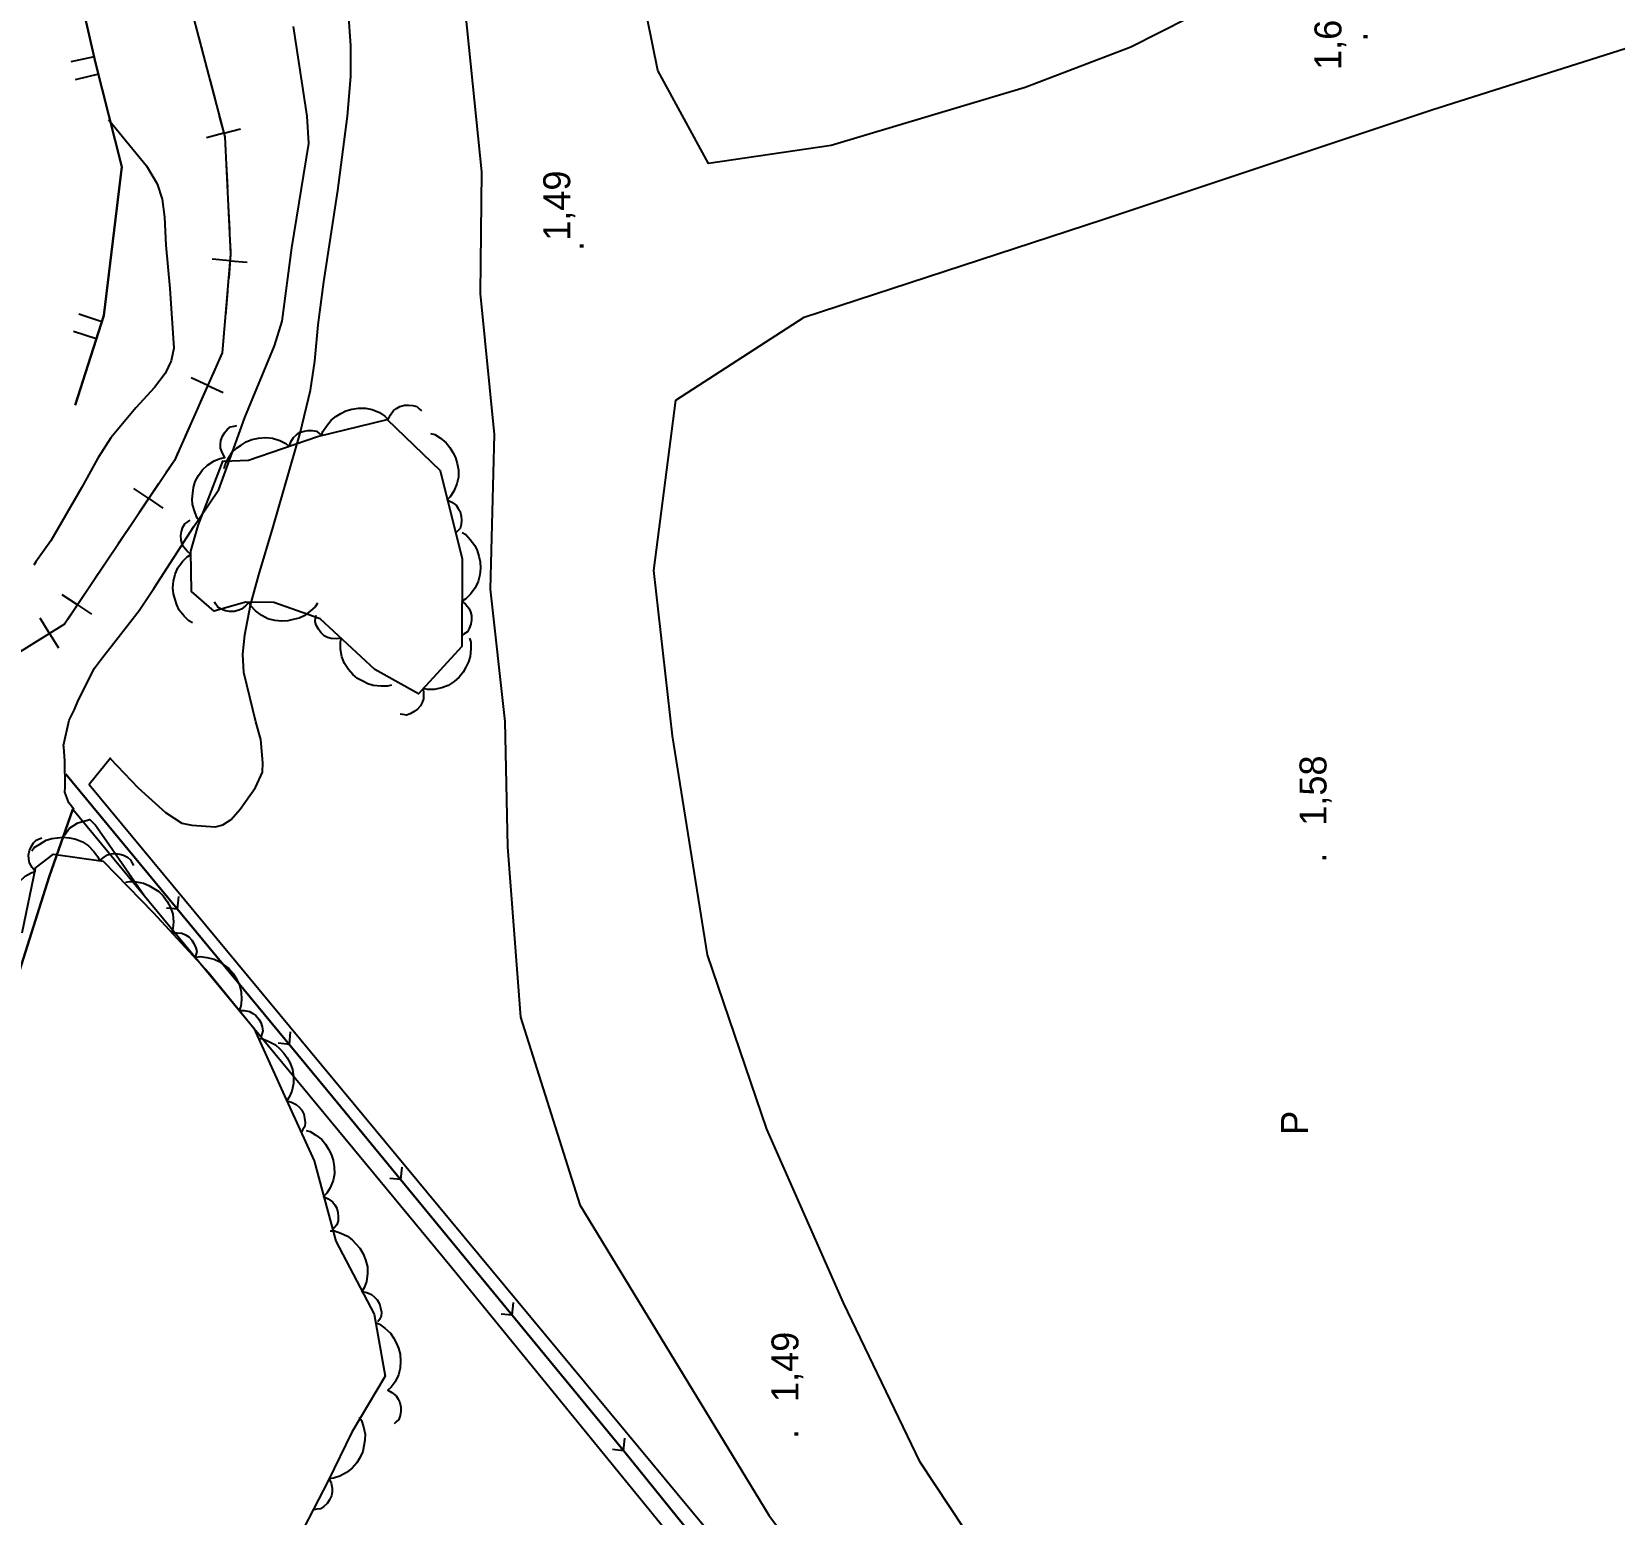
# Model space of a CAD drawing. Extents: x 747954 to 748544, y 4317181 to 4318208.
# Drawn here: x 748035.3 to 748123.3, y 4317333.8 to 4317416.2 of the extents above; entities that cross this region are included whole.
import ezdxf

# ---------------------------------------------------------------- set-up
doc = ezdxf.new("R2010")
doc.units = 0
doc.linetypes.add('DASHED', pattern=[0])
doc.layers.get('0').update_dxf_attribs({"linetype": 'CONTINUOUS'})
for name, color, linetype in [('1', 7, 'CONTINUOUS'), ('11', 7, 'CONTINUOUS'), ('22', 7, 'CONTINUOUS'), ('27', 7, 'CONTINUOUS'), ('36', 7, 'CONTINUOUS'), ('44', 7, 'CONTINUOUS'), ('48', 7, 'CONTINUOUS'), ('53', 7, 'CONTINUOUS'), ('56', 7, 'CONTINUOUS'), ('PATTERN_CLASS', 7, 'CONTINUOUS')]:
    doc.layers.add(name, color=color, linetype=linetype)

msp = doc.modelspace()

# ---------------------------------------------------------------- linework, layer by layer
at = {"layer": '1', "color": 0, "linetype": 'CONTINUOUS'}
for p, q in [((748038.78, 4317414.85), (748037.48, 4317414.56)), ((748039.02, 4317413.89), (748037.73, 4317413.56)), ((748039.2, 4317400.12), (748037.93, 4317400.53)), ((748038.9, 4317399.17), (748037.63, 4317399.58))]:
    msp.add_line(p, q, dxfattribs=at)
for points in [[(748037.64, 4317419.86), (748038.86, 4317414.51), (748040.32, 4317408.73), (748039.31, 4317400.46), (748037.72, 4317395.48)], [(748039.68, 4317375.85), (748039.68, 4317375.85), (748038.51, 4317374.38), (748057.91, 4317350.98), (748092.71, 4317309.04), (748119.22, 4317277.94)], [(748037.6, 4317373.01), (748036.27, 4317369.26), (748027.61, 4317341.82), (748020.6, 4317311.78), (748018.58, 4317306.15), (748016.61, 4317302.12), (748014.4, 4317298.69), (748012, 4317295.66), (748009.44, 4317293), (748006.4, 4317290.6), (748002.58, 4317288.35), (748000, 4317287.17)], [(748037.6, 4317373.01), (748058.56, 4317347.67), (748076.95, 4317325.13), (748098.45, 4317299.35), (748117.56, 4317276.71)]]:
    msp.add_lwpolyline(points, dxfattribs=at)
at = {"layer": '11', "color": 0, "linetype": 'DASHED'}
for points in [[(748096.43, 4317415.39), (748090.55, 4317413.14), (748079.75, 4317409.92), (748072.93, 4317408.91), (748070.13, 4317414.08), (748068.03, 4317424.44)], [(748145.32, 4317293.32), (748144.52, 4317292.64), (748137.21, 4317291.07), (748129.63, 4317291.34), (748120.88, 4317294.98), (748114.17, 4317301.78), (748106.17, 4317309.94), (748098.62, 4317317.89), (748091.19, 4317326.91), (748084.71, 4317336.71), (748080.44, 4317345.57), (748076.18, 4317355.23), (748072.89, 4317364.92), (748070.94, 4317377.1), (748069.9, 4317386.29), (748071.13, 4317395.75), (748078.26, 4317400.38), (748094.87, 4317405.8), (748113.16, 4317411.9), (748136.64, 4317419.36)], [(748104.37, 4317419.42), (748096.43, 4317415.39)], [(748059.41, 4317417.37), (748060.31, 4317408.46), (748060.25, 4317401.69), (748061.03, 4317393.84), (748060.79, 4317385.25), (748061.61, 4317377.89), (748061.77, 4317370.92), (748062.48, 4317361.46), (748065.79, 4317351.02), (748076.3, 4317333.76), (748083.98, 4317323.42), (748094.11, 4317310.53), (748105.46, 4317298.15), (748115.29, 4317286.39), (748120.03, 4317281.4), (748121.53, 4317279.8), (748122.12, 4317278.94), (748119.86, 4317277.48), (748117.08, 4317275.81)]]:
    msp.add_lwpolyline(points, dxfattribs=at)
at = {"layer": '22', "color": 0, "linetype": 'CONTINUOUS'}
for points in [[(748037.65, 4317373.01), (748037.65, 4317373.01), (748037.38, 4317373.36), (748037.15, 4317373.96), (748037.16, 4317374.26), (748037.15, 4317375.71), (748037.09, 4317376.46), (748037.08, 4317376.56), (748037.39, 4317377.96), (748037.69, 4317378.56), (748037.9, 4317379.06), (748038.8, 4317380.85), (748039.24, 4317381.44), (748039.72, 4317382.06), (748041.29, 4317384.07), (748041.58, 4317384.5), (748042.1, 4317385.29), (748044.32, 4317388.73), (748044.6, 4317389.14), (748045.72, 4317390.79), (748046.55, 4317393.09), (748046.9, 4317394.07), (748047.16, 4317394.8), (748048.8, 4317398.77), (748049.23, 4317400.15), (748049.78, 4317404.23), (748050.72, 4317410.03), (748050.62, 4317411.55), (748049.86, 4317416.53)], [(748039.58, 4317411.36), (748041.69, 4317408.78), (748042.28, 4317407.79), (748042.56, 4317406.94), (748042.7, 4317405.94), (748042.77, 4317404.37), (748042.98, 4317401.96), (748043.21, 4317398.64), (748043.06, 4317397.94), (748042.72, 4317397.23), (748042.14, 4317396.46), (748041.09, 4317395.33), (748039.71, 4317393.66), (748038.98, 4317392.53), (748038.07, 4317390.88), (748036.38, 4317387.94), (748035.53, 4317386.77), (748035.43, 4317386.58)]]:
    msp.add_lwpolyline(points, dxfattribs=at)
at = {"layer": '27', "color": 0, "linetype": 'CONTINUOUS'}
for p, q in [((748043.42, 4317367.46), (748043.49, 4317368.16)), ((748043.42, 4317367.46), (748042.81, 4317367.51)), ((748049.64, 4317359.94), (748049.7, 4317360.64)), ((748049.64, 4317359.94), (748049.02, 4317360)), ((748055.83, 4317352.42), (748055.9, 4317353.12)), ((748055.83, 4317352.42), (748055.22, 4317352.48)), ((748062.02, 4317344.88), (748062.09, 4317345.58)), ((748062.02, 4317344.88), (748061.41, 4317344.94)), ((748068.21, 4317337.35), (748067.6, 4317337.41)), ((748068.21, 4317337.35), (748068.28, 4317338.05))]:
    msp.add_line(p, q, dxfattribs=at)
msp.add_lwpolyline([(748037.21, 4317374.97), (748052.06, 4317357.01), (748068.28, 4317337.27), (748083.33, 4317318.63), (748095.15, 4317303.48), (748106.78, 4317289.92), (748118.18, 4317277.3)], dxfattribs=at)
at = {"layer": '44', "color": 0, "linetype": 'CONTINUOUS'}
for points in [[(748039.67, 4317375.83), (748041.23, 4317374.21), (748042.75, 4317372.83), (748043.66, 4317372.23), (748044.21, 4317372.13), (748045.5, 4317372.04), (748045.94, 4317372.14), (748046.4, 4317372.44), (748046.89, 4317373.01), (748047.76, 4317374.23), (748048.14, 4317375.07), (748048.16, 4317375.59), (748048.04, 4317376.89), (748047.77, 4317377.88), (748047.11, 4317380.62), (748047.05, 4317381.64), (748047.16, 4317382.71), (748047.47, 4317384.36), (748047.93, 4317386.05), (748048.74, 4317388.71), (748050.23, 4317393.92), (748050.81, 4317396.32), (748051.05, 4317397.92), (748051.23, 4317399.94), (748051.55, 4317402.34), (748052.32, 4317407.42), (748052.87, 4317411.55), (748053.05, 4317413.75), (748053.05, 4317415.46), (748052.92, 4317417.31)], [(748037.13, 4317371.57), (748037.14, 4317371.58), (748037.41, 4317371.96), (748037.87, 4317372.25), (748038.54, 4317372.44), (748038.85, 4317372.13), (748039.46, 4317371.25), (748041.58, 4317368.2)]]:
    msp.add_lwpolyline(points, dxfattribs=at)
at = {"layer": '53', "color": 0, "linetype": 'CONTINUOUS'}
for points in [[(748051.43, 4317393.79), (748051.5, 4317394.01), (748051.7, 4317394.32), (748051.96, 4317394.65), (748052.21, 4317394.84), (748052.49, 4317395.01), (748052.77, 4317395.16), (748053.1, 4317395.26), (748053.47, 4317395.31), (748053.86, 4317395.32), (748054.24, 4317395.24), (748054.65, 4317395.07), (748054.95, 4317394.86), (748055.13, 4317394.69), (748055.25, 4317394.94), (748055.42, 4317395.18), (748055.6, 4317395.3), (748055.78, 4317395.41), (748056.03, 4317395.47), (748056.25, 4317395.48), (748056.5, 4317395.46), (748056.72, 4317395.4), (748056.86, 4317395.27), (748056.98, 4317395.16)], [(748044.65, 4317389.02), (748044.51, 4317389.2), (748044.37, 4317389.55), (748044.25, 4317389.95), (748044.23, 4317390.26), (748044.26, 4317390.59), (748044.3, 4317390.9), (748044.4, 4317391.24), (748044.58, 4317391.57), (748044.8, 4317391.89), (748045.08, 4317392.15), (748045.45, 4317392.39), (748045.79, 4317392.52), (748046.04, 4317392.57), (748045.91, 4317392.81), (748045.81, 4317393.09), (748045.81, 4317393.3), (748045.82, 4317393.51), (748045.92, 4317393.75), (748046.03, 4317393.94), (748046.19, 4317394.14), (748046.37, 4317394.27), (748046.56, 4317394.32), (748046.72, 4317394.35)], [(748046.01, 4317391.96), (748046.06, 4317392.18), (748046.23, 4317392.51), (748046.46, 4317392.86), (748046.7, 4317393.08), (748046.96, 4317393.26), (748047.23, 4317393.44), (748047.55, 4317393.57), (748047.91, 4317393.65), (748048.3, 4317393.69), (748048.69, 4317393.64), (748049.1, 4317393.51), (748049.43, 4317393.34), (748049.62, 4317393.18), (748049.72, 4317393.44), (748049.87, 4317393.69), (748050.03, 4317393.83), (748050.2, 4317393.95), (748050.45, 4317394.03), (748050.67, 4317394.07), (748050.92, 4317394.07), (748051.14, 4317394.03), (748051.3, 4317393.9), (748051.42, 4317393.81)], [(748057.49, 4317393.91), (748057.72, 4317393.84), (748058.03, 4317393.64), (748058.36, 4317393.38), (748058.55, 4317393.13), (748058.72, 4317392.85), (748058.87, 4317392.57), (748058.97, 4317392.24), (748059.03, 4317391.87), (748059.03, 4317391.48), (748058.95, 4317391.1), (748058.78, 4317390.69), (748058.58, 4317390.39), (748058.41, 4317390.21), (748058.66, 4317390.09), (748058.9, 4317389.92), (748059.02, 4317389.74), (748059.13, 4317389.56), (748059.19, 4317389.31), (748059.21, 4317389.09), (748059.19, 4317388.84), (748059.13, 4317388.63), (748058.99, 4317388.48), (748058.88, 4317388.36)], [(748044.24, 4317383.37), (748044.04, 4317383.49), (748043.78, 4317383.75), (748043.51, 4317384.08), (748043.38, 4317384.37), (748043.28, 4317384.67), (748043.19, 4317384.98), (748043.16, 4317385.33), (748043.2, 4317385.7), (748043.28, 4317386.08), (748043.44, 4317386.44), (748043.69, 4317386.79), (748043.96, 4317387.05), (748044.16, 4317387.18), (748043.95, 4317387.36), (748043.76, 4317387.58), (748043.67, 4317387.77), (748043.61, 4317387.97), (748043.6, 4317388.23), (748043.64, 4317388.45), (748043.71, 4317388.69), (748043.82, 4317388.89), (748043.98, 4317389), (748044.11, 4317389.09)], [(748059.24, 4317388.4), (748059.44, 4317388.28), (748059.69, 4317388.01), (748059.95, 4317387.68), (748060.08, 4317387.39), (748060.17, 4317387.08), (748060.25, 4317386.77), (748060.27, 4317386.42), (748060.23, 4317386.05), (748060.14, 4317385.67), (748059.97, 4317385.32), (748059.71, 4317384.97), (748059.44, 4317384.72), (748059.23, 4317384.59), (748059.43, 4317384.41), (748059.62, 4317384.19), (748059.7, 4317383.99), (748059.76, 4317383.79), (748059.76, 4317383.53), (748059.72, 4317383.31), (748059.64, 4317383.07), (748059.53, 4317382.88), (748059.36, 4317382.77), (748059.23, 4317382.68)], [(748051.19, 4317384.47), (748051.06, 4317384.27), (748050.79, 4317384.02), (748050.46, 4317383.77), (748050.17, 4317383.64), (748049.85, 4317383.56), (748049.54, 4317383.48), (748049.19, 4317383.46), (748048.82, 4317383.51), (748048.44, 4317383.6), (748048.1, 4317383.78), (748047.75, 4317384.04), (748047.5, 4317384.32), (748047.38, 4317384.53), (748047.19, 4317384.32), (748046.97, 4317384.13), (748046.77, 4317384.06), (748046.57, 4317384), (748046.31, 4317384), (748046.09, 4317384.04), (748045.85, 4317384.13), (748045.66, 4317384.24), (748045.55, 4317384.41), (748045.47, 4317384.54)], [(748055.32, 4317379.92), (748055.09, 4317379.86), (748054.72, 4317379.86), (748054.3, 4317379.89), (748054, 4317379.99), (748053.71, 4317380.14), (748053.43, 4317380.29), (748053.16, 4317380.51), (748052.92, 4317380.79), (748052.7, 4317381.12), (748052.56, 4317381.48), (748052.48, 4317381.91), (748052.48, 4317382.28), (748052.52, 4317382.52), (748052.25, 4317382.49), (748051.96, 4317382.5), (748051.76, 4317382.57), (748051.57, 4317382.66), (748051.38, 4317382.84), (748051.25, 4317383.02), (748051.12, 4317383.24), (748051.06, 4317383.45), (748051.09, 4317383.65), (748051.12, 4317383.81)], [(748059.65, 4317382.52), (748059.72, 4317382.3), (748059.72, 4317381.93), (748059.69, 4317381.51), (748059.59, 4317381.21), (748059.44, 4317380.92), (748059.29, 4317380.64), (748059.07, 4317380.36), (748058.79, 4317380.12), (748058.47, 4317379.9), (748058.11, 4317379.76), (748057.68, 4317379.67), (748057.31, 4317379.67), (748057.07, 4317379.72), (748057.1, 4317379.44), (748057.09, 4317379.15), (748057.02, 4317378.95), (748056.93, 4317378.76), (748056.75, 4317378.57), (748056.57, 4317378.44), (748056.35, 4317378.31), (748056.14, 4317378.25), (748055.94, 4317378.28), (748055.79, 4317378.3)], [(748034.71, 4317365.84), (748034.54, 4317365.99), (748034.35, 4317366.31), (748034.16, 4317366.69), (748034.09, 4317367), (748034.07, 4317367.32), (748034.05, 4317367.64), (748034.1, 4317367.98), (748034.22, 4317368.34), (748034.39, 4317368.69), (748034.62, 4317369), (748034.95, 4317369.29), (748035.27, 4317369.48), (748035.5, 4317369.56), (748035.33, 4317369.78), (748035.19, 4317370.04), (748035.15, 4317370.25), (748035.13, 4317370.46), (748035.19, 4317370.71), (748035.27, 4317370.92), (748035.4, 4317371.14), (748035.55, 4317371.3), (748035.73, 4317371.37), (748035.88, 4317371.43)], [(748035.31, 4317370.7), (748035.45, 4317370.88), (748035.76, 4317371.08), (748036.12, 4317371.29), (748036.43, 4317371.38), (748036.75, 4317371.43), (748037.06, 4317371.46), (748037.41, 4317371.43), (748037.77, 4317371.34), (748038.14, 4317371.2), (748038.46, 4317370.98), (748038.77, 4317370.67), (748038.98, 4317370.37), (748039.08, 4317370.14), (748039.28, 4317370.32), (748039.53, 4317370.48), (748039.74, 4317370.53), (748039.95, 4317370.56), (748040.2, 4317370.52), (748040.42, 4317370.45), (748040.64, 4317370.34), (748040.81, 4317370.2), (748040.9, 4317370.02), (748040.97, 4317369.88)], [(748040.52, 4317368.95), (748040.75, 4317369), (748041.12, 4317368.97), (748041.53, 4317368.9), (748041.82, 4317368.78), (748042.1, 4317368.61), (748042.37, 4317368.44), (748042.62, 4317368.19), (748042.84, 4317367.89), (748043.03, 4317367.55), (748043.15, 4317367.18), (748043.19, 4317366.75), (748043.16, 4317366.38), (748043.1, 4317366.14), (748043.37, 4317366.15), (748043.66, 4317366.12), (748043.86, 4317366.03), (748044.04, 4317365.92), (748044.21, 4317365.73), (748044.33, 4317365.54), (748044.44, 4317365.31), (748044.48, 4317365.1), (748044.43, 4317364.9), (748044.4, 4317364.75)], [(748044.45, 4317364.79), (748044.68, 4317364.82), (748045.05, 4317364.77), (748045.46, 4317364.68), (748045.74, 4317364.54), (748046.01, 4317364.35), (748046.26, 4317364.16), (748046.5, 4317363.9), (748046.7, 4317363.59), (748046.87, 4317363.24), (748046.96, 4317362.86), (748046.98, 4317362.42), (748046.93, 4317362.06), (748046.85, 4317361.83), (748047.12, 4317361.82), (748047.41, 4317361.77), (748047.6, 4317361.66), (748047.77, 4317361.55), (748047.93, 4317361.34), (748048.04, 4317361.15), (748048.13, 4317360.91), (748048.16, 4317360.69), (748048.1, 4317360.5), (748048.06, 4317360.35)], [(748047.92, 4317360.27), (748048.15, 4317360.24), (748048.49, 4317360.1), (748048.87, 4317359.91), (748049.11, 4317359.7), (748049.32, 4317359.45), (748049.52, 4317359.2), (748049.68, 4317358.89), (748049.8, 4317358.54), (748049.87, 4317358.16), (748049.86, 4317357.77), (748049.77, 4317357.34), (748049.63, 4317357), (748049.49, 4317356.8), (748049.76, 4317356.72), (748050.02, 4317356.6), (748050.18, 4317356.45), (748050.32, 4317356.29), (748050.43, 4317356.06), (748050.48, 4317355.84), (748050.51, 4317355.59), (748050.49, 4317355.37), (748050.38, 4317355.2), (748050.3, 4317355.06)], [(748050.57, 4317355.16), (748050.79, 4317355.09), (748051.1, 4317354.9), (748051.44, 4317354.65), (748051.64, 4317354.4), (748051.81, 4317354.12), (748051.96, 4317353.84), (748052.07, 4317353.51), (748052.13, 4317353.14), (748052.14, 4317352.75), (748052.07, 4317352.37), (748051.9, 4317351.97), (748051.71, 4317351.66), (748051.54, 4317351.48), (748051.79, 4317351.36), (748052.03, 4317351.19), (748052.16, 4317351.02), (748052.27, 4317350.84), (748052.33, 4317350.59), (748052.35, 4317350.37), (748052.34, 4317350.12), (748052.28, 4317349.9), (748052.14, 4317349.75), (748052.04, 4317349.63)], [(748051.91, 4317349.58), (748052.14, 4317349.57), (748052.49, 4317349.44), (748052.87, 4317349.27), (748053.12, 4317349.08), (748053.34, 4317348.84), (748053.56, 4317348.61), (748053.74, 4317348.3), (748053.87, 4317347.96), (748053.97, 4317347.58), (748053.98, 4317347.19), (748053.92, 4317346.76), (748053.79, 4317346.41), (748053.67, 4317346.2), (748053.94, 4317346.14), (748054.21, 4317346.03), (748054.37, 4317345.89), (748054.52, 4317345.74), (748054.64, 4317345.51), (748054.7, 4317345.3), (748054.75, 4317345.05), (748054.74, 4317344.83), (748054.64, 4317344.65), (748054.56, 4317344.51)], [(748054.43, 4317344.47), (748054.64, 4317344.39), (748054.94, 4317344.16), (748055.25, 4317343.89), (748055.43, 4317343.63), (748055.58, 4317343.34), (748055.71, 4317343.05), (748055.8, 4317342.71), (748055.82, 4317342.33), (748055.8, 4317341.94), (748055.7, 4317341.57), (748055.51, 4317341.18), (748055.29, 4317340.88), (748055.1, 4317340.72), (748055.34, 4317340.58), (748055.57, 4317340.4), (748055.68, 4317340.21), (748055.78, 4317340.03), (748055.83, 4317339.77), (748055.83, 4317339.55), (748055.79, 4317339.3), (748055.72, 4317339.09), (748055.57, 4317338.95), (748055.46, 4317338.84)], [(748053.51, 4317339.22), (748053.64, 4317339.02), (748053.75, 4317338.67), (748053.84, 4317338.26), (748053.83, 4317337.94), (748053.77, 4317337.62), (748053.71, 4317337.31), (748053.57, 4317336.99), (748053.38, 4317336.67), (748053.13, 4317336.37), (748052.82, 4317336.13), (748052.44, 4317335.93), (748052.09, 4317335.82), (748051.84, 4317335.79), (748051.95, 4317335.54), (748052.02, 4317335.26), (748052.01, 4317335.05), (748051.98, 4317334.84), (748051.86, 4317334.61), (748051.73, 4317334.42), (748051.55, 4317334.24), (748051.37, 4317334.12), (748051.17, 4317334.1), (748051.01, 4317334.07)]]:
    msp.add_lwpolyline(points, dxfattribs=at)
at = {"layer": '56', "color": 0, "linetype": 'CONTINUOUS'}
for p, q in [((748044.62, 4317415.83), (748044.96, 4317414.55)), ((748045.21, 4317413.58), (748045.55, 4317412.3)), ((748045.99, 4317410.61), (748045.02, 4317410.35)), ((748045.99, 4317410.61), (748046.91, 4317410.85)), ((748046.12, 4317408.89), (748046.19, 4317407.58)), ((748046.24, 4317406.57), (748046.3, 4317405.25)), ((748046.34, 4317403.51), (748045.34, 4317403.59)), ((748046.34, 4317403.51), (748047.28, 4317403.43)), ((748046.19, 4317401.79), (748046.08, 4317400.48)), ((748045.49, 4317397.47), (748044.7, 4317395.69)), ((748045.1, 4317396.58), (748044.18, 4317396.99)), ((748045.1, 4317396.58), (748045.96, 4317396.19)), ((748044.39, 4317395), (748043.86, 4317393.8)), ((748042.36, 4317391.1), (748041.27, 4317389.48)), ((748041.82, 4317390.29), (748040.98, 4317390.85)), ((748041.82, 4317390.29), (748042.6, 4317389.76)), ((748040.85, 4317388.85), (748040.12, 4317387.76)), ((748039.56, 4317386.92), (748038.82, 4317385.83)), ((748037.85, 4317384.37), (748037.01, 4317384.93)), ((748038.39, 4317385.18), (748037.31, 4317383.56)), ((748037.85, 4317384.37), (748038.63, 4317383.85)), ((748037.13, 4317383.3), (748035.47, 4317382.27)), ((748036.3, 4317382.78), (748035.77, 4317383.64)), ((748036.3, 4317382.78), (748036.8, 4317381.98))]:
    msp.add_line(p, q, dxfattribs=at)
for points in [[(748045.74, 4317411.55), (748046.05, 4317410.39), (748046.09, 4317409.64)], [(748046.34, 4317404.48), (748046.37, 4317403.87), (748046.26, 4317402.54)], [(748045.99, 4317399.47), (748045.9, 4317398.38), (748045.81, 4317398.18)], [(748043.45, 4317392.88), (748043.24, 4317392.41), (748042.79, 4317391.74)]]:
    msp.add_lwpolyline(points, dxfattribs=at)
at = {"layer": 'PATTERN_CLASS', "color": 0, "linetype": 'CONTINUOUS'}
for points in [[(748037.72, 4317395.48), (748039.31, 4317400.46), (748040.32, 4317408.73), (748038.86, 4317414.51), (748037.64, 4317419.86)], [(748043.86, 4317418.72), (748046.05, 4317410.39), (748046.37, 4317403.87), (748045.9, 4317398.38), (748043.24, 4317392.41), (748037.13, 4317383.3)], [(748045.96, 4317392.4), (748045.98, 4317392.36), (748047.37, 4317392.42), (748051.2, 4317393.73), (748055.08, 4317394.69), (748058.01, 4317391.85), (748059.24, 4317386.94), (748059.23, 4317382.06), (748056.81, 4317379.42), (748054.39, 4317380.78), (748051.35, 4317383.59), (748048.77, 4317384.5), (748047.19, 4317384.52), (748045.45, 4317384.03), (748044.2, 4317385.11), (748044.15, 4317387.37), (748044.56, 4317388.79), (748045.96, 4317392.4)], [(748037.13, 4317383.3), (748029.56, 4317378.59), (748020.05, 4317369.34), (748004.29, 4317357.38), (748000, 4317354.13)], [(748118.18, 4317277.3), (748106.78, 4317289.92), (748095.15, 4317303.48), (748083.33, 4317318.63), (748068.28, 4317337.27), (748052.06, 4317357.01), (748037.21, 4317374.97)], [(748000, 4317287.17), (748002.58, 4317288.35), (748006.4, 4317290.6), (748009.44, 4317293), (748012, 4317295.66), (748014.4, 4317298.69), (748016.61, 4317302.12), (748018.58, 4317306.15), (748020.6, 4317311.78), (748027.61, 4317341.82), (748036.27, 4317369.26), (748037.6, 4317373.01)], [(748034.77, 4317366.14), (748035.54, 4317369.81)], [(748035.54, 4317369.81), (748035.58, 4317369.8), (748036.52, 4317370.52), (748039.29, 4317370.12), (748042.07, 4317367.27), (748045.16, 4317363.92), (748047.66, 4317360.84), (748049.28, 4317357.29), (748051.02, 4317353.46), (748052.21, 4317349), (748054.34, 4317344.94), (748054.97, 4317341.5), (748053.1, 4317338.37), (748051.79, 4317335.67), (748049.88, 4317331.98)]]:
    msp.add_lwpolyline(points, dxfattribs=at)

# ---------------------------------------------------------------- texts
at = {"layer": '36', "color": 0, "linetype": 'CONTINUOUS'}
msp.add_text('P', height=1.5, rotation=90, dxfattribs=at).set_placement((748106.27, 4317354.91))
at = {"layer": '48', "color": 0, "linetype": 'CONTINUOUS'}
for s, p in [(' 1,68', (748108.13, 4317413.56)), ('.', (748109.59, 4317415.69)), (' 1,49', (748065.25, 4317404.06)), ('.', (748066, 4317404.05)), (' 1,58', (748107.3, 4317371.54)), ('.', (748107.3, 4317370.04)), (' 1,49', (748077.94, 4317339.5)), ('.', (748077.94, 4317338))]:
    msp.add_text(s, height=1.5, rotation=90, dxfattribs=at).set_placement(p)

# ---------------------------------------------------------------- meshes
at = {"color": 0, "linetype": 'CONTINUOUS'}
mesh = msp.add_polyface(dxfattribs=at)
corners = [(747954.5, 4317181), (747954.5, 4317181), (747954.5, 4317371.962), (748262.5, 4317181), (747954.5, 4317546.493), (748544, 4317181), (747954.5, 4318207.5), (748544, 4317842.007), (748544, 4318207.5)]
mesh.append_faces([[corners[k] for k in face] for face in [(0, 1, 3, 2), (2, 3, 5, 4), (4, 5, 7, 6), (6, 7, 8, 8)]], dxfattribs={"vtx0": -1, "vtx2": -1, "color": 0})
mesh = msp.add_polyface(dxfattribs=at)
corners = [(747964.5, 4317191), (747964.5, 4317191), (747964.5, 4317375.762), (748262.5, 4317191), (747964.5, 4317544.093), (748534, 4317191), (747964.5, 4318011), (748534, 4317657.907), (748262.5, 4318011), (748534, 4317842.668), (748534, 4318011)]
mesh.append_faces([[corners[k] for k in face] for face in [(0, 1, 3, 2), (2, 3, 5, 4), (4, 5, 7, 6), (6, 7, 9, 8), (8, 9, 10, 10)]], dxfattribs={"vtx0": -1, "vtx2": -1, "color": 0})

doc.saveas('drawing.dxf')
